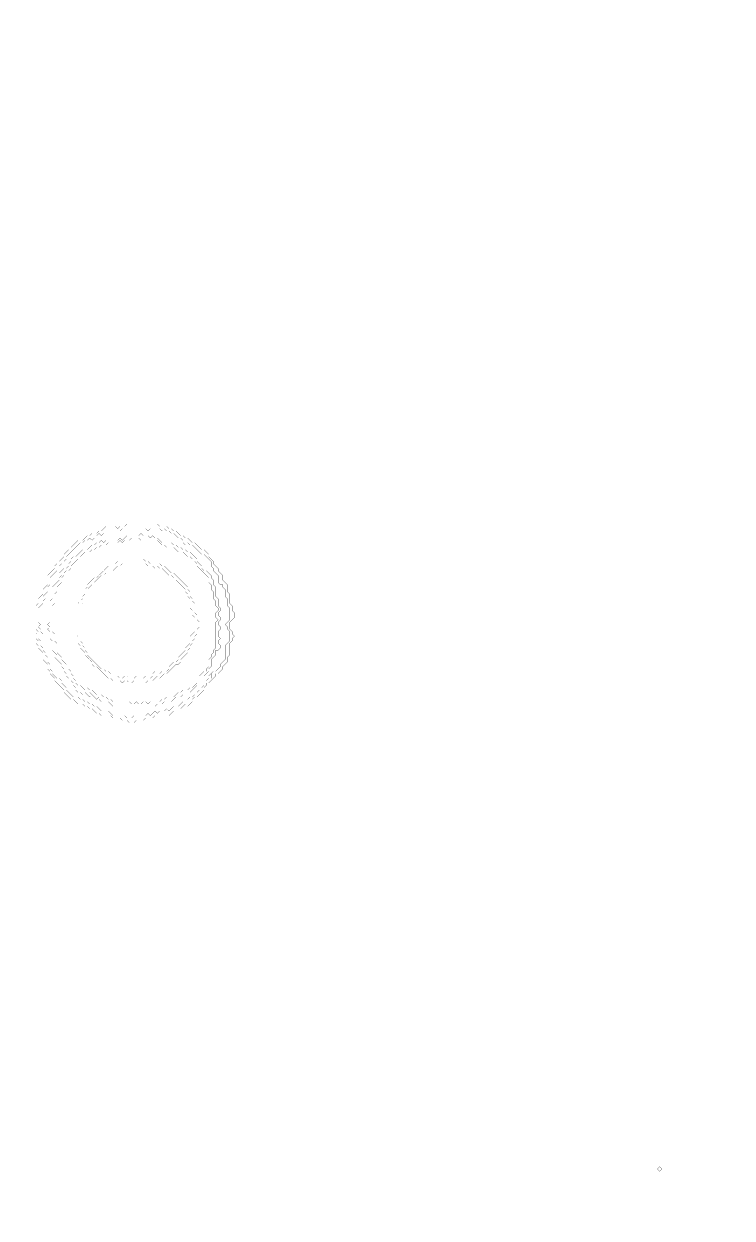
# Model space of a CAD drawing. Header units: metres. Extents: x 0 to 4981, y -4981 to 0.
# Drawn here: x 2026 to 4981, y -4981 to 0 of the extents above; entities that cross this region are included whole.
import ezdxf

# ---------------------------------------------------------------- set-up
doc = ezdxf.new("R2010")
doc.units = ezdxf.units.M
doc.layers.add('conductor', color=1, linetype='Continuous')
doc.layers.add('substrate', color=5, linetype='Continuous')

msp = doc.modelspace()

# ---------------------------------------------------------------- linework, layer by layer
at = {"layer": 'conductor', "const_width": 0.5}
for points in [[(2436.5, -2105.2), (2426.8, -2114.9), (2417, -2114.9), (2407.3, -2114.9), (2397.5, -2114.9), (2387.8, -2114.9), (2378, -2114.9), (2368.3, -2114.9), (2358.6, -2114.9), (2358.6, -2124.6), (2348.8, -2134.4), (2339.1, -2124.6), (2329.3, -2134.4), (2319.6, -2134.4), (2319.6, -2144.1), (2309.8, -2153.9), (2300.1, -2144.1), (2290.3, -2153.9), (2280.6, -2153.9), (2270.8, -2163.6), (2261.1, -2163.6), (2251.3, -2173.4), (2241.6, -2183.1), (2231.9, -2192.9), (2222.1, -2202.6), (2212.4, -2212.4), (2202.6, -2222.1), (2202.6, -2231.9), (2192.9, -2241.6), (2183.1, -2241.6), (2183.1, -2251.3), (2173.4, -2261.1), (2163.6, -2261.1), (2163.6, -2270.8), (2163.6, -2280.6), (2153.9, -2290.3), (2144.1, -2300.1), (2134.4, -2309.8), (2134.4, -2319.6), (2134.4, -2329.3), (2134.4, -2339.1), (2124.6, -2348.8), (2124.6, -2358.6), (2124.6, -2368.3), (2114.9, -2378), (2105.2, -2387.8), (2114.9, -2397.5), (2105.2, -2407.3), (2105.2, -2417), (2095.4, -2426.8), (2085.7, -2436.5), (2085.7, -2446.3), (2085.7, -2456), (2085.7, -2465.8), (2085.7, -2475.5), (2085.7, -2485.3), (2085.7, -2495), (2095.4, -2504.7), (2085.7, -2514.5), (2095.4, -2524.2), (2095.4, -2534), (2105.2, -2543.7), (2095.4, -2553.5), (2085.7, -2563.2), (2095.4, -2573), (2095.4, -2582.7), (2095.4, -2592.5), (2105.2, -2602.2), (2105.2, -2612), (2114.9, -2621.7), (2114.9, -2631.4), (2124.6, -2641.2), (2124.6, -2650.9), (2124.6, -2660.7), (2134.4, -2670.4), (2134.4, -2680.2), (2134.4, -2689.9), (2144.1, -2699.7), (2144.1, -2709.4), (2153.9, -2719.2), (2163.6, -2728.9), (2163.6, -2738.7), (2173.4, -2728.9), (2183.1, -2738.7), (2183.1, -2748.4), (2192.9, -2758.1), (2202.6, -2767.9), (2202.6, -2777.6), (2212.4, -2787.4), (2222.1, -2797.1), (2231.9, -2806.9), (2241.6, -2806.9), (2251.3, -2806.9), (2261.1, -2816.6), (2270.8, -2816.6), (2280.6, -2826.4), (2290.3, -2826.4), (2300.1, -2836.1), (2309.8, -2836.1), (2319.6, -2845.9), (2329.3, -2845.9), (2339.1, -2855.6), (2348.8, -2865.4), (2358.6, -2865.4), (2368.3, -2865.4), (2378, -2865.4), (2387.8, -2875.1), (2397.5, -2884.8), (2407.3, -2884.8), (2417, -2884.8), (2426.8, -2884.8), (2436.5, -2884.8), (2446.3, -2884.8), (2456, -2894.6), (2465.8, -2894.6), (2475.5, -2894.6), (2485.3, -2884.8), (2495, -2884.8), (2504.7, -2884.8), (2514.5, -2884.8), (2524.2, -2884.8), (2534, -2884.8), (2543.7, -2875.1), (2553.5, -2884.8), (2563.2, -2875.1), (2573, -2865.4), (2582.7, -2875.1), (2592.5, -2865.4), (2602.2, -2865.4), (2612, -2865.4), (2621.7, -2855.6), (2631.4, -2865.4), (2641.2, -2855.6), (2650.9, -2845.9), (2660.7, -2845.9), (2670.4, -2845.9), (2680.2, -2836.1), (2689.9, -2826.4), (2699.7, -2826.4), (2709.4, -2826.4), (2709.4, -2816.6), (2719.2, -2806.9), (2728.9, -2806.9), (2738.7, -2797.1), (2748.4, -2797.1), (2748.4, -2787.4), (2758.1, -2777.6), (2767.9, -2777.6), (2767.9, -2767.9), (2777.6, -2758.1), (2767.9, -2758.1), (2758.1, -2758.1), (2748.4, -2758.1), (2738.7, -2767.9), (2728.9, -2777.6), (2719.2, -2787.4), (2709.4, -2787.4), (2699.7, -2787.4), (2689.9, -2787.4), (2689.9, -2797.1), (2680.2, -2806.9), (2670.4, -2806.9), (2660.7, -2806.9), (2650.9, -2816.6), (2641.2, -2826.4), (2631.4, -2826.4), (2621.7, -2826.4), (2612, -2826.4), (2602.2, -2836.1), (2592.5, -2836.1), (2582.7, -2836.1), (2573, -2845.9), (2563.2, -2845.9), (2553.5, -2845.9), (2543.7, -2845.9), (2534, -2845.9), (2524.2, -2845.9), (2514.5, -2845.9), (2504.7, -2845.9), (2495, -2845.9), (2485.3, -2845.9), (2475.5, -2845.9), (2465.8, -2845.9), (2456, -2845.9), (2446.3, -2845.9), (2436.5, -2845.9), (2426.8, -2845.9), (2417, -2845.9), (2407.3, -2845.9), (2397.5, -2845.9), (2387.8, -2836.1), (2378, -2826.4), (2368.3, -2826.4), (2358.6, -2826.4), (2348.8, -2826.4), (2339.1, -2816.6), (2339.1, -2806.9), (2329.3, -2816.6), (2319.6, -2806.9), (2309.8, -2797.1), (2300.1, -2787.4), (2290.3, -2797.1), (2280.6, -2787.4), (2270.8, -2797.1), (2261.1, -2787.4), (2261.1, -2777.6), (2261.1, -2767.9), (2261.1, -2777.6), (2251.3, -2787.4), (2241.6, -2777.6), (2241.6, -2767.9), (2231.9, -2758.1), (2231.9, -2748.4), (2222.1, -2738.7), (2222.1, -2728.9), (2212.4, -2728.9), (2202.6, -2719.2), (2202.6, -2709.4), (2192.9, -2699.7), (2192.9, -2689.9), (2183.1, -2680.2), (2183.1, -2670.4), (2173.4, -2660.7), (2163.6, -2650.9), (2153.9, -2641.2), (2163.6, -2631.4), (2153.9, -2621.7), (2144.1, -2612), (2144.1, -2602.2), (2144.1, -2592.5), (2144.1, -2582.7), (2144.1, -2573), (2134.4, -2563.2), (2134.4, -2553.5), (2134.4, -2543.7), (2134.4, -2534), (2124.6, -2524.2), (2134.4, -2514.5), (2124.6, -2504.7), (2134.4, -2495), (2134.4, -2485.3), (2134.4, -2475.5), (2134.4, -2465.8), (2134.4, -2456), (2134.4, -2446.3), (2134.4, -2436.5), (2134.4, -2426.8), (2134.4, -2417), (2134.4, -2407.3), (2144.1, -2397.5), (2144.1, -2387.8), (2144.1, -2378), (2144.1, -2368.3), (2144.1, -2358.6), (2144.1, -2348.8), (2153.9, -2339.1), (2163.6, -2329.3), (2173.4, -2319.6), (2173.4, -2309.8), (2183.1, -2300.1), (2173.4, -2290.3), (2183.1, -2280.6), (2192.9, -2270.8), (2202.6, -2270.8), (2212.4, -2261.1), (2212.4, -2251.3), (2222.1, -2241.6), (2231.9, -2241.6), (2222.1, -2231.9), (2231.9, -2222.1), (2241.6, -2222.1), (2251.3, -2212.4), (2261.1, -2202.6), (2270.8, -2192.9), (2280.6, -2192.9), (2290.3, -2192.9), (2300.1, -2183.1), (2309.8, -2173.4), (2319.6, -2173.4), (2329.3, -2163.6), (2339.1, -2163.6), (2348.8, -2153.9), (2358.6, -2163.6), (2368.3, -2153.9), (2378, -2153.9), (2387.8, -2153.9), (2397.5, -2153.9), (2407.3, -2153.9), (2417, -2153.9), (2426.8, -2144.1), (2436.5, -2153.9), (2446.3, -2144.1), (2456, -2134.4), (2465.8, -2134.4), (2475.5, -2134.4), (2485.3, -2134.4), (2495, -2134.4), (2504.7, -2134.4), (2514.5, -2124.6), (2524.2, -2134.4), (2534, -2134.4), (2543.7, -2134.4), (2553.5, -2144.1), (2563.2, -2134.4), (2573, -2144.1), (2582.7, -2144.1), (2592.5, -2153.9), (2602.2, -2163.6), (2612, -2163.6), (2621.7, -2163.6), (2631.4, -2163.6), (2641.2, -2163.6), (2650.9, -2173.4), (2660.7, -2173.4), (2670.4, -2183.1), (2680.2, -2183.1), (2689.9, -2192.9), (2699.7, -2192.9), (2709.4, -2202.6), (2719.2, -2202.6), (2728.9, -2212.4), (2738.7, -2222.1), (2748.4, -2231.9), (2748.4, -2241.6), (2758.1, -2251.3), (2767.9, -2261.1), (2767.9, -2270.8), (2777.6, -2280.6), (2787.4, -2280.6), (2797.1, -2290.3), (2806.9, -2300.1), (2806.9, -2309.8), (2816.6, -2319.6), (2816.6, -2329.3), (2816.6, -2339.1), (2826.4, -2348.8), (2826.4, -2358.6), (2826.4, -2368.3), (2826.4, -2378), (2826.4, -2387.8), (2836.1, -2397.5), (2836.1, -2407.3), (2836.1, -2417), (2836.1, -2426.8), (2845.9, -2436.5), (2845.9, -2446.3), (2836.1, -2456), (2836.1, -2465.8), (2845.9, -2475.5), (2845.9, -2485.3), (2836.1, -2495), (2836.1, -2504.7), (2845.9, -2514.5), (2845.9, -2524.2), (2836.1, -2534), (2836.1, -2543.7), (2836.1, -2553.5), (2845.9, -2563.2), (2836.1, -2573), (2836.1, -2582.7), (2845.9, -2592.5), (2845.9, -2602.2), (2836.1, -2612), (2826.4, -2612), (2826.4, -2621.7), (2826.4, -2631.4), (2816.6, -2641.2), (2806.9, -2650.9), (2806.9, -2660.7), (2806.9, -2670.4), (2806.9, -2680.2), (2797.1, -2689.9), (2797.1, -2699.7), (2787.4, -2709.4), (2777.6, -2719.2), (2767.9, -2719.2), (2767.9, -2728.9), (2767.9, -2738.7), (2777.6, -2738.7), (2787.4, -2738.7), (2797.1, -2728.9), (2806.9, -2728.9), (2806.9, -2719.2), (2806.9, -2709.4), (2816.6, -2699.7), (2826.4, -2699.7), (2836.1, -2689.9), (2845.9, -2680.2), (2845.9, -2670.4), (2855.6, -2660.7), (2865.4, -2650.9), (2865.4, -2641.2), (2865.4, -2631.4), (2865.4, -2621.7), (2865.4, -2612), (2865.4, -2602.2), (2865.4, -2592.5), (2875.1, -2582.7), (2884.8, -2573), (2884.8, -2563.2), (2884.8, -2553.5), (2884.8, -2543.7), (2884.8, -2534), (2875.1, -2524.2), (2875.1, -2514.5), (2865.4, -2504.7), (2875.1, -2495), (2884.8, -2485.3), (2884.8, -2475.5), (2884.8, -2465.8), (2884.8, -2456), (2884.8, -2446.3), (2884.8, -2436.5), (2875.1, -2426.8), (2875.1, -2417), (2875.1, -2407.3), (2875.1, -2397.5), (2865.4, -2387.8), (2865.4, -2378), (2865.4, -2368.3), (2865.4, -2358.6), (2855.6, -2348.8), (2855.6, -2339.1), (2845.9, -2339.1), (2836.1, -2329.3), (2836.1, -2319.6), (2836.1, -2309.8), (2836.1, -2300.1), (2826.4, -2290.3), (2816.6, -2280.6), (2816.6, -2270.8), (2806.9, -2261.1), (2806.9, -2251.3), (2806.9, -2241.6), (2797.1, -2231.9), (2787.4, -2222.1), (2777.6, -2212.4), (2767.9, -2212.4), (2758.1, -2202.6), (2748.4, -2192.9), (2738.7, -2183.1), (2728.9, -2173.4), (2719.2, -2173.4), (2709.4, -2163.6), (2699.7, -2173.4), (2689.9, -2163.6), (2689.9, -2153.9), (2680.2, -2144.1), (2670.4, -2144.1), (2660.7, -2134.4), (2650.9, -2124.6), (2641.2, -2124.6), (2631.4, -2114.9), (2621.7, -2114.9), (2612, -2105.2), (2602.2, -2114.9), (2592.5, -2105.2), (2582.7, -2105.2), (2573, -2105.2), (2563.2, -2105.2), (2553.5, -2105.2), (2543.7, -2114.9), (2534, -2105.2), (2524.2, -2105.2), (2514.5, -2105.2), (2504.7, -2105.2), (2495, -2105.2), (2485.3, -2105.2), (2475.5, -2105.2), (2465.8, -2105.2), (2456, -2105.2), (2446.3, -2105.2)], [(2436.5, -2251.3), (2426.8, -2261.1), (2417, -2261.1), (2407.3, -2270.8), (2397.5, -2280.6), (2387.8, -2280.6), (2378, -2280.6), (2368.3, -2280.6), (2368.3, -2290.3), (2358.6, -2300.1), (2348.8, -2300.1), (2339.1, -2309.8), (2329.3, -2319.6), (2319.6, -2329.3), (2309.8, -2329.3), (2309.8, -2339.1), (2300.1, -2348.8), (2290.3, -2358.6), (2290.3, -2368.3), (2290.3, -2378), (2290.3, -2387.8), (2280.6, -2397.5), (2280.6, -2407.3), (2270.8, -2417), (2270.8, -2426.8), (2261.1, -2436.5), (2261.1, -2446.3), (2261.1, -2456), (2251.3, -2465.8), (2251.3, -2475.5), (2251.3, -2485.3), (2241.6, -2495), (2251.3, -2504.7), (2241.6, -2514.5), (2251.3, -2524.2), (2251.3, -2534), (2251.3, -2543.7), (2261.1, -2553.5), (2261.1, -2563.2), (2261.1, -2573), (2270.8, -2582.7), (2270.8, -2592.5), (2280.6, -2602.2), (2280.6, -2612), (2290.3, -2621.7), (2290.3, -2631.4), (2300.1, -2641.2), (2309.8, -2650.9), (2319.6, -2660.7), (2329.3, -2670.4), (2339.1, -2680.2), (2348.8, -2689.9), (2358.6, -2689.9), (2368.3, -2699.7), (2378, -2699.7), (2387.8, -2709.4), (2387.8, -2719.2), (2397.5, -2719.2), (2407.3, -2719.2), (2417, -2719.2), (2426.8, -2728.9), (2436.5, -2728.9), (2446.3, -2719.2), (2456, -2719.2), (2465.8, -2728.9), (2475.5, -2728.9), (2485.3, -2728.9), (2495, -2719.2), (2504.7, -2728.9), (2514.5, -2728.9), (2524.2, -2738.7), (2524.2, -2728.9), (2534, -2719.2), (2543.7, -2728.9), (2553.5, -2728.9), (2563.2, -2719.2), (2563.2, -2709.4), (2573, -2699.7), (2582.7, -2709.4), (2592.5, -2709.4), (2602.2, -2699.7), (2612, -2699.7), (2621.7, -2699.7), (2631.4, -2689.9), (2631.4, -2680.2), (2641.2, -2670.4), (2650.9, -2660.7), (2660.7, -2660.7), (2670.4, -2650.9), (2670.4, -2641.2), (2680.2, -2631.4), (2689.9, -2621.7), (2699.7, -2612), (2699.7, -2602.2), (2709.4, -2592.5), (2719.2, -2582.7), (2719.2, -2573), (2719.2, -2563.2), (2719.2, -2553.5), (2728.9, -2543.7), (2738.7, -2534), (2738.7, -2524.2), (2738.7, -2514.5), (2738.7, -2504.7), (2738.7, -2495), (2738.7, -2485.3), (2738.7, -2475.5), (2728.9, -2465.8), (2728.9, -2456), (2728.9, -2446.3), (2719.2, -2436.5), (2719.2, -2426.8), (2719.2, -2417), (2719.2, -2407.3), (2719.2, -2397.5), (2709.4, -2387.8), (2709.4, -2378), (2699.7, -2368.3), (2699.7, -2358.6), (2689.9, -2348.8), (2680.2, -2339.1), (2670.4, -2329.3), (2660.7, -2319.6), (2660.7, -2309.8), (2650.9, -2309.8), (2641.2, -2300.1), (2631.4, -2300.1), (2621.7, -2290.3), (2612, -2280.6), (2602.2, -2270.8), (2592.5, -2270.8), (2582.7, -2261.1), (2573, -2270.8), (2563.2, -2261.1), (2553.5, -2261.1), (2543.7, -2261.1), (2534, -2251.3), (2524.2, -2251.3), (2514.5, -2251.3), (2504.7, -2251.3), (2495, -2251.3), (2485.3, -2251.3), (2475.5, -2251.3), (2465.8, -2251.3), (2456, -2251.3), (2446.3, -2251.3)], [(2787.4, -2709.4), (2797.1, -2699.7), (2806.9, -2709.4), (2797.1, -2719.2)], [(2290.3, -2797.1), (2300.1, -2787.4), (2309.8, -2797.1), (2300.1, -2806.9)]]:
    msp.add_lwpolyline(points, close=True, dxfattribs=at)
at = {"layer": 'substrate', "const_width": 0.5}
msp.add_lwpolyline([(2017.4, -4980.3), (2027.2, -4980.3), (2036.9, -4980.3), (2046.7, -4980.3), (2056.4, -4980.3), (2066.2, -4980.3), (2075.9, -4980.3), (2085.7, -4980.3), (2095.4, -4980.3), (2105.2, -4980.3), (2114.9, -4980.3), (2124.6, -4980.3), (2134.4, -4980.3), (2144.1, -4980.3), (2153.9, -4980.3), (2163.6, -4980.3), (2173.4, -4980.3), (2183.1, -4980.3), (2192.9, -4980.3), (2202.6, -4980.3), (2212.4, -4980.3), (2222.1, -4980.3), (2231.9, -4980.3), (2241.6, -4980.3), (2251.3, -4980.3), (2261.1, -4980.3), (2270.8, -4980.3), (2280.6, -4980.3), (2290.3, -4980.3), (2300.1, -4980.3), (2309.8, -4980.3), (2319.6, -4980.3), (2329.3, -4980.3), (2339.1, -4980.3), (2348.8, -4980.3), (2358.6, -4980.3), (2368.3, -4980.3), (2378, -4980.3), (2387.8, -4980.3), (2397.5, -4980.3), (2407.3, -4980.3), (2417, -4980.3), (2426.8, -4980.3), (2436.5, -4980.3), (2446.3, -4980.3), (2456, -4980.3), (2465.8, -4980.3), (2475.5, -4980.3), (2485.3, -4980.3), (2495, -4980.3), (2504.7, -4980.3), (2514.5, -4980.3), (2524.2, -4980.3), (2534, -4980.3), (2543.7, -4980.3), (2553.5, -4980.3), (2563.2, -4980.3), (2573, -4980.3), (2582.7, -4980.3), (2592.5, -4980.3), (2602.2, -4980.3), (2612, -4980.3), (2621.7, -4980.3), (2631.4, -4980.3), (2641.2, -4980.3), (2650.9, -4980.3), (2660.7, -4980.3), (2670.4, -4980.3), (2680.2, -4980.3), (2689.9, -4980.3), (2699.7, -4980.3), (2709.4, -4980.3), (2719.2, -4980.3), (2728.9, -4980.3), (2738.7, -4980.3), (2748.4, -4980.3), (2758.1, -4980.3), (2767.9, -4980.3), (2777.6, -4980.3), (2787.4, -4980.3), (2797.1, -4980.3), (2806.9, -4980.3), (2816.6, -4980.3), (2826.4, -4980.3), (2836.1, -4980.3), (2845.9, -4980.3), (2855.6, -4980.3), (2865.4, -4980.3), (2875.1, -4980.3), (2884.8, -4980.3), (2894.6, -4980.3), (2904.3, -4980.3), (2914.1, -4980.3), (2923.8, -4980.3), (2933.6, -4980.3), (2943.3, -4980.3), (2953.1, -4980.3), (2962.8, -4980.3), (2972.6, -4980.3), (2982.3, -4980.3), (2992.1, -4980.3), (3001.8, -4980.3), (3011.5, -4980.3), (3021.3, -4980.3), (3031, -4980.3), (3040.8, -4980.3), (3050.5, -4980.3), (3060.3, -4980.3), (3070, -4980.3), (3079.8, -4980.3), (3089.5, -4980.3), (3099.3, -4980.3), (3109, -4980.3), (3118.8, -4980.3), (3128.5, -4980.3), (3138.2, -4980.3), (3148, -4980.3), (3157.7, -4980.3), (3167.5, -4980.3), (3177.2, -4980.3), (3187, -4980.3), (3196.7, -4980.3), (3206.5, -4980.3), (3216.2, -4980.3), (3226, -4980.3), (3235.7, -4980.3), (3245.4, -4980.3), (3255.2, -4980.3), (3264.9, -4980.3), (3274.7, -4980.3), (3284.4, -4980.3), (3294.2, -4980.3), (3303.9, -4980.3), (3313.7, -4980.3), (3323.4, -4980.3), (3333.2, -4980.3), (3342.9, -4980.3), (3352.7, -4980.3), (3362.4, -4980.3), (3372.1, -4980.3), (3381.9, -4980.3), (3391.6, -4980.3), (3401.4, -4980.3), (3411.1, -4980.3), (3420.9, -4980.3), (3430.6, -4980.3), (3440.4, -4980.3), (3450.1, -4980.3), (3459.9, -4980.3), (3469.6, -4980.3), (3479.4, -4980.3), (3489.1, -4980.3), (3498.8, -4980.3), (3508.6, -4980.3), (3518.3, -4980.3), (3528.1, -4980.3), (3537.8, -4980.3), (3547.6, -4980.3), (3557.3, -4980.3), (3567.1, -4980.3), (3576.8, -4980.3), (3586.6, -4980.3), (3596.3, -4980.3), (3606.1, -4980.3), (3615.8, -4980.3), (3625.5, -4980.3), (3635.3, -4980.3), (3645, -4980.3), (3654.8, -4980.3), (3664.5, -4980.3), (3674.3, -4980.3), (3684, -4980.3), (3693.8, -4980.3), (3703.5, -4980.3), (3713.3, -4980.3), (3723, -4980.3), (3732.8, -4980.3), (3742.5, -4980.3), (3752.2, -4980.3), (3762, -4980.3), (3771.7, -4980.3), (3781.5, -4980.3), (3791.2, -4980.3), (3801, -4980.3), (3810.7, -4980.3), (3820.5, -4980.3), (3830.2, -4980.3), (3840, -4980.3), (3849.7, -4980.3), (3859.5, -4980.3), (3869.2, -4980.3), (3878.9, -4980.3), (3888.7, -4980.3), (3898.4, -4980.3), (3908.2, -4980.3), (3917.9, -4980.3), (3927.7, -4980.3), (3937.4, -4980.3), (3947.2, -4980.3), (3956.9, -4980.3), (3966.7, -4980.3), (3976.4, -4980.3), (3986.2, -4980.3), (3995.9, -4980.3), (4005.6, -4980.3), (4015.4, -4980.3), (4025.1, -4980.3), (4034.9, -4980.3), (4044.6, -4980.3), (4054.4, -4980.3), (4064.1, -4980.3), (4073.9, -4980.3), (4083.6, -4980.3), (4093.4, -4980.3), (4103.1, -4980.3), (4112.9, -4980.3), (4122.6, -4980.3), (4132.3, -4980.3), (4142.1, -4980.3), (4151.8, -4980.3), (4161.6, -4980.3), (4171.3, -4980.3), (4181.1, -4980.3), (4190.8, -4980.3), (4200.6, -4980.3), (4210.3, -4980.3), (4220.1, -4980.3), (4229.8, -4980.3), (4239.6, -4980.3), (4249.3, -4980.3), (4259, -4980.3), (4268.8, -4980.3), (4278.5, -4980.3), (4288.3, -4980.3), (4298, -4980.3), (4307.8, -4980.3), (4317.5, -4980.3), (4327.3, -4980.3), (4337, -4980.3), (4346.8, -4980.3), (4356.5, -4980.3), (4366.2, -4980.3), (4376, -4980.3), (4385.7, -4980.3), (4395.5, -4980.3), (4405.2, -4980.3), (4415, -4980.3), (4424.7, -4980.3), (4434.5, -4980.3), (4444.2, -4980.3), (4454, -4980.3), (4463.7, -4980.3), (4473.5, -4980.3), (4483.2, -4980.3), (4492.9, -4980.3), (4502.7, -4980.3), (4512.4, -4980.3), (4522.2, -4980.3), (4531.9, -4980.3), (4541.7, -4980.3), (4551.4, -4980.3), (4561.2, -4980.3), (4570.9, -4980.3), (4580.7, -4980.3), (4590.4, -4980.3), (4600.2, -4980.3), (4609.9, -4980.3), (4619.6, -4980.3), (4629.4, -4980.3), (4639.1, -4980.3), (4648.9, -4980.3), (4658.6, -4980.3), (4668.4, -4980.3), (4678.1, -4980.3), (4687.9, -4980.3), (4697.6, -4980.3), (4707.4, -4980.3), (4717.1, -4980.3), (4726.9, -4980.3), (4736.6, -4980.3), (4746.3, -4980.3), (4756.1, -4980.3), (4765.8, -4980.3), (4775.6, -4980.3), (4785.3, -4980.3), (4795.1, -4980.3), (4804.8, -4980.3), (4814.6, -4980.3), (4824.3, -4980.3), (4834.1, -4980.3), (4843.8, -4980.3), (4853.6, -4980.3), (4863.3, -4980.3), (4873, -4980.3), (4882.8, -4980.3), (4892.5, -4980.3), (4902.3, -4980.3), (4912, -4980.3), (4921.8, -4980.3), (4931.5, -4980.3), (4941.3, -4980.3), (4951, -4980.3), (4960.8, -4980.3), (4970.5, -4980.3), (4980.3, -4980.3), (4980.3, -4970.5), (4980.3, -4960.8), (4980.3, -4951), (4980.3, -4941.3), (4980.3, -4931.5), (4980.3, -4921.8), (4980.3, -4912), (4980.3, -4902.3), (4980.3, -4892.5), (4980.3, -4882.8), (4980.3, -4873), (4980.3, -4863.3), (4980.3, -4853.6), (4980.3, -4843.8), (4980.3, -4834.1), (4980.3, -4824.3), (4980.3, -4814.6), (4980.3, -4804.8), (4980.3, -4795.1), (4980.3, -4785.3), (4980.3, -4775.6), (4980.3, -4765.8), (4980.3, -4756.1), (4980.3, -4746.3), (4980.3, -4736.6), (4980.3, -4726.9), (4980.3, -4717.1), (4980.3, -4707.4), (4980.3, -4697.6), (4980.3, -4687.9), (4980.3, -4678.1), (4980.3, -4668.4), (4980.3, -4658.6), (4980.3, -4648.9), (4980.3, -4639.1), (4980.3, -4629.4), (4980.3, -4619.6), (4980.3, -4609.9), (4980.3, -4600.2), (4980.3, -4590.4), (4980.3, -4580.7), (4980.3, -4570.9), (4980.3, -4561.2), (4980.3, -4551.4), (4980.3, -4541.7), (4980.3, -4531.9), (4980.3, -4522.2), (4980.3, -4512.4), (4980.3, -4502.7), (4980.3, -4492.9), (4980.3, -4483.2), (4980.3, -4473.5), (4980.3, -4463.7), (4980.3, -4454), (4980.3, -4444.2), (4980.3, -4434.5), (4980.3, -4424.7), (4980.3, -4415), (4980.3, -4405.2), (4980.3, -4395.5), (4980.3, -4385.7), (4980.3, -4376), (4980.3, -4366.2), (4980.3, -4356.5), (4980.3, -4346.8), (4980.3, -4337), (4980.3, -4327.3), (4980.3, -4317.5), (4980.3, -4307.8), (4980.3, -4298), (4980.3, -4288.3), (4980.3, -4278.5), (4980.3, -4268.8), (4980.3, -4259), (4980.3, -4249.3), (4980.3, -4239.6), (4980.3, -4229.8), (4980.3, -4220.1), (4980.3, -4210.3), (4980.3, -4200.6), (4980.3, -4190.8), (4980.3, -4181.1), (4980.3, -4171.3), (4980.3, -4161.6), (4980.3, -4151.8), (4980.3, -4142.1), (4980.3, -4132.3), (4980.3, -4122.6), (4980.3, -4112.9), (4980.3, -4103.1), (4980.3, -4093.4), (4980.3, -4083.6), (4980.3, -4073.9), (4980.3, -4064.1), (4980.3, -4054.4), (4980.3, -4044.6), (4980.3, -4034.9), (4980.3, -4025.1), (4980.3, -4015.4), (4980.3, -4005.6), (4980.3, -3995.9), (4980.3, -3986.2), (4980.3, -3976.4), (4980.3, -3966.7), (4980.3, -3956.9), (4980.3, -3947.2), (4980.3, -3937.4), (4980.3, -3927.7), (4980.3, -3917.9), (4980.3, -3908.2), (4980.3, -3898.4), (4980.3, -3888.7), (4980.3, -3878.9), (4980.3, -3869.2), (4980.3, -3859.5), (4980.3, -3849.7), (4980.3, -3840), (4980.3, -3830.2), (4980.3, -3820.5), (4980.3, -3810.7), (4980.3, -3801), (4980.3, -3791.2), (4980.3, -3781.5), (4980.3, -3771.7), (4980.3, -3762), (4980.3, -3752.2), (4980.3, -3742.5), (4980.3, -3732.8), (4980.3, -3723), (4980.3, -3713.3), (4980.3, -3703.5), (4980.3, -3693.8), (4980.3, -3684), (4980.3, -3674.3), (4980.3, -3664.5), (4980.3, -3654.8), (4980.3, -3645), (4980.3, -3635.3), (4980.3, -3625.5), (4980.3, -3615.8), (4980.3, -3606.1), (4980.3, -3596.3), (4980.3, -3586.6), (4980.3, -3576.8), (4980.3, -3567.1), (4980.3, -3557.3), (4980.3, -3547.6), (4980.3, -3537.8), (4980.3, -3528.1), (4980.3, -3518.3), (4980.3, -3508.6), (4980.3, -3498.8), (4980.3, -3489.1), (4980.3, -3479.4), (4980.3, -3469.6), (4980.3, -3459.9), (4980.3, -3450.1), (4980.3, -3440.4), (4980.3, -3430.6), (4980.3, -3420.9), (4980.3, -3411.1), (4980.3, -3401.4), (4980.3, -3391.6), (4980.3, -3381.9), (4980.3, -3372.1), (4980.3, -3362.4), (4980.3, -3352.7), (4980.3, -3342.9), (4980.3, -3333.2), (4980.3, -3323.4), (4980.3, -3313.7), (4980.3, -3303.9), (4980.3, -3294.2), (4980.3, -3284.4), (4980.3, -3274.7), (4980.3, -3264.9), (4980.3, -3255.2), (4980.3, -3245.4), (4980.3, -3235.7), (4980.3, -3226), (4980.3, -3216.2), (4980.3, -3206.5), (4980.3, -3196.7), (4980.3, -3187), (4980.3, -3177.2), (4980.3, -3167.5), (4980.3, -3157.7), (4980.3, -3148), (4980.3, -3138.2), (4980.3, -3128.5), (4980.3, -3118.8), (4980.3, -3109), (4980.3, -3099.3), (4980.3, -3089.5), (4980.3, -3079.8), (4980.3, -3070), (4980.3, -3060.3), (4980.3, -3050.5), (4980.3, -3040.8), (4980.3, -3031), (4980.3, -3021.3), (4980.3, -3011.5), (4980.3, -3001.8), (4980.3, -2992.1), (4980.3, -2982.3), (4980.3, -2972.6), (4980.3, -2962.8), (4980.3, -2953.1), (4980.3, -2943.3), (4980.3, -2933.6), (4980.3, -2923.8), (4980.3, -2914.1), (4980.3, -2904.3), (4980.3, -2894.6), (4980.3, -2884.8), (4980.3, -2875.1), (4980.3, -2865.4), (4980.3, -2855.6), (4980.3, -2845.9), (4980.3, -2836.1), (4980.3, -2826.4), (4980.3, -2816.6), (4980.3, -2806.9), (4980.3, -2797.1), (4980.3, -2787.4), (4980.3, -2777.6), (4980.3, -2767.9), (4980.3, -2758.1), (4980.3, -2748.4), (4980.3, -2738.7), (4980.3, -2728.9), (4980.3, -2719.2), (4980.3, -2709.4), (4980.3, -2699.7), (4980.3, -2689.9), (4980.3, -2680.2), (4980.3, -2670.4), (4980.3, -2660.7), (4980.3, -2650.9), (4980.3, -2641.2), (4980.3, -2631.4), (4980.3, -2621.7), (4980.3, -2612), (4980.3, -2602.2), (4980.3, -2592.5), (4980.3, -2582.7), (4980.3, -2573), (4980.3, -2563.2), (4980.3, -2553.5), (4980.3, -2543.7), (4980.3, -2534), (4980.3, -2524.2), (4980.3, -2514.5), (4980.3, -2504.7), (4980.3, -2495), (4980.3, -2485.3), (4980.3, -2475.5), (4980.3, -2465.8), (4980.3, -2456), (4980.3, -2446.3), (4980.3, -2436.5), (4980.3, -2426.8), (4980.3, -2417), (4980.3, -2407.3), (4980.3, -2397.5), (4980.3, -2387.8), (4980.3, -2378), (4980.3, -2368.3), (4980.3, -2358.6), (4980.3, -2348.8), (4980.3, -2339.1), (4980.3, -2329.3), (4980.3, -2319.6), (4980.3, -2309.8), (4980.3, -2300.1), (4980.3, -2290.3), (4980.3, -2280.6), (4980.3, -2270.8), (4980.3, -2261.1), (4980.3, -2251.3), (4980.3, -2241.6), (4980.3, -2231.9), (4980.3, -2222.1), (4980.3, -2212.4), (4980.3, -2202.6), (4980.3, -2192.9), (4980.3, -2183.1), (4980.3, -2173.4), (4980.3, -2163.6), (4980.3, -2153.9), (4980.3, -2144.1), (4980.3, -2134.4), (4980.3, -2124.6), (4980.3, -2114.9), (4980.3, -2105.2), (4980.3, -2095.4), (4980.3, -2085.7), (4980.3, -2075.9), (4980.3, -2066.2), (4980.3, -2056.4), (4980.3, -2046.7), (4980.3, -2036.9), (4980.3, -2027.2), (4980.3, -2017.4), (4980.3, -2007.7), (4980.3, -1997.9), (4980.3, -1988.2), (4980.3, -1978.5), (4980.3, -1968.7), (4980.3, -1959), (4980.3, -1949.2), (4980.3, -1939.5), (4980.3, -1929.7), (4980.3, -1920), (4980.3, -1910.2), (4980.3, -1900.5), (4980.3, -1890.7), (4980.3, -1881), (4980.3, -1871.2), (4980.3, -1861.5), (4980.3, -1851.8), (4980.3, -1842), (4980.3, -1832.3), (4980.3, -1822.5), (4980.3, -1812.8), (4980.3, -1803), (4980.3, -1793.3), (4980.3, -1783.5), (4980.3, -1773.8), (4980.3, -1764), (4980.3, -1754.3), (4980.3, -1744.6), (4980.3, -1734.8), (4980.3, -1725.1), (4980.3, -1715.3), (4980.3, -1705.6), (4980.3, -1695.8), (4980.3, -1686.1), (4980.3, -1676.3), (4980.3, -1666.6), (4980.3, -1656.8), (4980.3, -1647.1), (4980.3, -1637.3), (4980.3, -1627.6), (4980.3, -1617.9), (4980.3, -1608.1), (4980.3, -1598.4), (4980.3, -1588.6), (4980.3, -1578.9), (4980.3, -1569.1), (4980.3, -1559.4), (4980.3, -1549.6), (4980.3, -1539.9), (4980.3, -1530.1), (4980.3, -1520.4), (4980.3, -1510.6), (4980.3, -1500.9), (4980.3, -1491.2), (4980.3, -1481.4), (4980.3, -1471.7), (4980.3, -1461.9), (4980.3, -1452.2), (4980.3, -1442.4), (4980.3, -1432.7), (4980.3, -1422.9), (4980.3, -1413.2), (4980.3, -1403.4), (4980.3, -1393.7), (4980.3, -1383.9), (4980.3, -1374.2), (4980.3, -1364.5), (4980.3, -1354.7), (4980.3, -1345), (4980.3, -1335.2), (4980.3, -1325.5), (4980.3, -1315.7), (4980.3, -1306), (4980.3, -1296.2), (4980.3, -1286.5), (4980.3, -1276.7), (4980.3, -1267), (4980.3, -1257.2), (4980.3, -1247.5), (4980.3, -1237.8), (4980.3, -1228), (4980.3, -1218.3), (4980.3, -1208.5), (4980.3, -1198.8), (4980.3, -1189), (4980.3, -1179.3), (4980.3, -1169.5), (4980.3, -1159.8), (4980.3, -1150), (4980.3, -1140.3), (4980.3, -1130.5), (4980.3, -1120.8), (4980.3, -1111.1), (4980.3, -1101.3), (4980.3, -1091.6), (4980.3, -1081.8), (4980.3, -1072.1), (4980.3, -1062.3), (4980.3, -1052.6), (4980.3, -1042.8), (4980.3, -1033.1), (4980.3, -1023.3), (4980.3, -1013.6), (4980.3, -1003.8), (4980.3, -994.1), (4980.3, -984.4), (4980.3, -974.6), (4980.3, -964.9), (4980.3, -955.1), (4980.3, -945.4), (4980.3, -935.6), (4980.3, -925.9), (4980.3, -916.1), (4980.3, -906.4), (4980.3, -896.6), (4980.3, -886.9), (4980.3, -877.1), (4980.3, -867.4), (4980.3, -857.7), (4980.3, -847.9), (4980.3, -838.2), (4980.3, -828.4), (4980.3, -818.7), (4980.3, -808.9), (4980.3, -799.2), (4980.3, -789.4), (4980.3, -779.7), (4980.3, -769.9), (4980.3, -760.2), (4980.3, -750.4), (4980.3, -740.7), (4980.3, -731), (4980.3, -721.2), (4980.3, -711.5), (4980.3, -701.7), (4980.3, -692), (4980.3, -682.2), (4980.3, -672.5), (4980.3, -662.7), (4980.3, -653), (4980.3, -643.2), (4980.3, -633.5), (4980.3, -623.8), (4980.3, -614), (4980.3, -604.3), (4980.3, -594.5), (4980.3, -584.8), (4980.3, -575), (4980.3, -565.3), (4980.3, -555.5), (4980.3, -545.8), (4980.3, -536), (4980.3, -526.3), (4980.3, -516.5), (4980.3, -506.8), (4980.3, -497.1), (4980.3, -487.3), (4980.3, -477.6), (4980.3, -467.8), (4980.3, -458.1), (4980.3, -448.3), (4980.3, -438.6), (4980.3, -428.8), (4980.3, -419.1), (4980.3, -409.3), (4980.3, -399.6), (4980.3, -389.8), (4980.3, -380.1), (4980.3, -370.4), (4980.3, -360.6), (4980.3, -350.9), (4980.3, -341.1), (4980.3, -331.4), (4980.3, -321.6), (4980.3, -311.9), (4980.3, -302.1), (4980.3, -292.4), (4980.3, -282.6), (4980.3, -272.9), (4980.3, -263.1), (4980.3, -253.4), (4980.3, -243.7), (4980.3, -233.9), (4980.3, -224.2), (4980.3, -214.4), (4980.3, -204.7), (4980.3, -194.9), (4980.3, -185.2), (4980.3, -175.4), (4980.3, -165.7), (4980.3, -155.9), (4980.3, -146.2), (4980.3, -136.4), (4980.3, -126.7), (4980.3, -117), (4980.3, -107.2), (4980.3, -97.5), (4980.3, -87.7), (4980.3, -78), (4980.3, -68.2), (4980.3, -58.5), (4980.3, -48.7), (4980.3, -39), (4980.3, -29.2), (4980.3, -19.5), (4980.3, -9.7), (4980.3, 0), (4970.5, 0), (4960.8, 0), (4951, 0), (4941.3, 0), (4931.5, 0), (4921.8, 0), (4912, 0), (4902.3, 0), (4892.5, 0), (4882.8, 0), (4873, 0), (4863.3, 0), (4853.6, 0), (4843.8, 0), (4834.1, 0), (4824.3, 0), (4814.6, 0), (4804.8, 0), (4795.1, 0), (4785.3, 0), (4775.6, 0), (4765.8, 0), (4756.1, 0), (4746.3, 0), (4736.6, 0), (4726.9, 0), (4717.1, 0), (4707.4, 0), (4697.6, 0), (4687.9, 0), (4678.1, 0), (4668.4, 0), (4658.6, 0), (4648.9, 0), (4639.1, 0), (4629.4, 0), (4619.6, 0), (4609.9, 0), (4600.2, 0), (4590.4, 0), (4580.7, 0), (4570.9, 0), (4561.2, 0), (4551.4, 0), (4541.7, 0), (4531.9, 0), (4522.2, 0), (4512.4, 0), (4502.7, 0), (4492.9, 0), (4483.2, 0), (4473.5, 0), (4463.7, 0), (4454, 0), (4444.2, 0), (4434.5, 0), (4424.7, 0), (4415, 0), (4405.2, 0), (4395.5, 0), (4385.7, 0), (4376, 0), (4366.2, 0), (4356.5, 0), (4346.8, 0), (4337, 0), (4327.3, 0), (4317.5, 0), (4307.8, 0), (4298, 0), (4288.3, 0), (4278.5, 0), (4268.8, 0), (4259, 0), (4249.3, 0), (4239.6, 0), (4229.8, 0), (4220.1, 0), (4210.3, 0), (4200.6, 0), (4190.8, 0), (4181.1, 0), (4171.3, 0), (4161.6, 0), (4151.8, 0), (4142.1, 0), (4132.3, 0), (4122.6, 0), (4112.9, 0), (4103.1, 0), (4093.4, 0), (4083.6, 0), (4073.9, 0), (4064.1, 0), (4054.4, 0), (4044.6, 0), (4034.9, 0), (4025.1, 0), (4015.4, 0), (4005.6, 0), (3995.9, 0), (3986.2, 0), (3976.4, 0), (3966.7, 0), (3956.9, 0), (3947.2, 0), (3937.4, 0), (3927.7, 0), (3917.9, 0), (3908.2, 0), (3898.4, 0), (3888.7, 0), (3878.9, 0), (3869.2, 0), (3859.5, 0), (3849.7, 0), (3840, 0), (3830.2, 0), (3820.5, 0), (3810.7, 0), (3801, 0), (3791.2, 0), (3781.5, 0), (3771.7, 0), (3762, 0), (3752.2, 0), (3742.5, 0), (3732.8, 0), (3723, 0), (3713.3, 0), (3703.5, 0), (3693.8, 0), (3684, 0), (3674.3, 0), (3664.5, 0), (3654.8, 0), (3645, 0), (3635.3, 0), (3625.5, 0), (3615.8, 0), (3606.1, 0), (3596.3, 0), (3586.6, 0), (3576.8, 0), (3567.1, 0), (3557.3, 0), (3547.6, 0), (3537.8, 0), (3528.1, 0), (3518.3, 0), (3508.6, 0), (3498.8, 0), (3489.1, 0), (3479.4, 0), (3469.6, 0), (3459.9, 0), (3450.1, 0), (3440.4, 0), (3430.6, 0), (3420.9, 0), (3411.1, 0), (3401.4, 0), (3391.6, 0), (3381.9, 0), (3372.1, 0), (3362.4, 0), (3352.7, 0), (3342.9, 0), (3333.2, 0), (3323.4, 0), (3313.7, 0), (3303.9, 0), (3294.2, 0), (3284.4, 0), (3274.7, 0), (3264.9, 0), (3255.2, 0), (3245.4, 0), (3235.7, 0), (3226, 0), (3216.2, 0), (3206.5, 0), (3196.7, 0), (3187, 0), (3177.2, 0), (3167.5, 0), (3157.7, 0), (3148, 0), (3138.2, 0), (3128.5, 0), (3118.8, 0), (3109, 0), (3099.3, 0), (3089.5, 0), (3079.8, 0), (3070, 0), (3060.3, 0), (3050.5, 0), (3040.8, 0), (3031, 0), (3021.3, 0), (3011.5, 0), (3001.8, 0), (2992.1, 0), (2982.3, 0), (2972.6, 0), (2962.8, 0), (2953.1, 0), (2943.3, 0), (2933.6, 0), (2923.8, 0), (2914.1, 0), (2904.3, 0), (2894.6, 0), (2884.8, 0), (2875.1, 0), (2865.4, 0), (2855.6, 0), (2845.9, 0), (2836.1, 0), (2826.4, 0), (2816.6, 0), (2806.9, 0), (2797.1, 0), (2787.4, 0), (2777.6, 0), (2767.9, 0), (2758.1, 0), (2748.4, 0), (2738.7, 0), (2728.9, 0), (2719.2, 0), (2709.4, 0), (2699.7, 0), (2689.9, 0), (2680.2, 0), (2670.4, 0), (2660.7, 0), (2650.9, 0), (2641.2, 0), (2631.4, 0), (2621.7, 0), (2612, 0), (2602.2, 0), (2592.5, 0), (2582.7, 0), (2573, 0), (2563.2, 0), (2553.5, 0), (2543.7, 0), (2534, 0), (2524.2, 0), (2514.5, 0), (2504.7, 0), (2495, 0), (2485.3, 0), (2475.5, 0), (2465.8, 0), (2456, 0), (2446.3, 0), (2436.5, 0), (2426.8, 0), (2417, 0), (2407.3, 0), (2397.5, 0), (2387.8, 0), (2378, 0), (2368.3, 0), (2358.6, 0), (2348.8, 0), (2339.1, 0), (2329.3, 0), (2319.6, 0), (2309.8, 0), (2300.1, 0), (2290.3, 0), (2280.6, 0), (2270.8, 0), (2261.1, 0), (2251.3, 0), (2241.6, 0), (2231.9, 0), (2222.1, 0), (2212.4, 0), (2202.6, 0), (2192.9, 0), (2183.1, 0), (2173.4, 0), (2163.6, 0), (2153.9, 0), (2144.1, 0), (2134.4, 0), (2124.6, 0), (2114.9, 0), (2105.2, 0), (2095.4, 0), (2085.7, 0), (2075.9, 0), (2066.2, 0), (2056.4, 0), (2046.7, 0), (2036.9, 0), (2027.2, 0), (2017.4, 0)], dxfattribs=at)
for points in [[(2446.3, -2095.4), (2456, -2085.7), (2465.8, -2085.7), (2475.5, -2085.7), (2485.3, -2085.7), (2495, -2085.7), (2504.7, -2085.7), (2514.5, -2085.7), (2524.2, -2085.7), (2534, -2085.7), (2543.7, -2085.7), (2553.5, -2085.7), (2563.2, -2085.7), (2573, -2085.7), (2582.7, -2085.7), (2592.5, -2095.4), (2602.2, -2095.4), (2612, -2095.4), (2621.7, -2095.4), (2631.4, -2105.2), (2641.2, -2105.2), (2650.9, -2114.9), (2660.7, -2114.9), (2670.4, -2124.6), (2680.2, -2134.4), (2689.9, -2134.4), (2699.7, -2144.1), (2709.4, -2144.1), (2719.2, -2153.9), (2728.9, -2163.6), (2738.7, -2163.6), (2748.4, -2173.4), (2758.1, -2183.1), (2767.9, -2192.9), (2777.6, -2192.9), (2787.4, -2202.6), (2797.1, -2212.4), (2797.1, -2222.1), (2806.9, -2231.9), (2816.6, -2241.6), (2816.6, -2251.3), (2826.4, -2261.1), (2836.1, -2270.8), (2836.1, -2280.6), (2845.9, -2290.3), (2855.6, -2300.1), (2855.6, -2309.8), (2855.6, -2319.6), (2865.4, -2329.3), (2875.1, -2339.1), (2875.1, -2348.8), (2875.1, -2358.6), (2875.1, -2368.3), (2884.8, -2378), (2884.8, -2387.8), (2884.8, -2397.5), (2884.8, -2407.3), (2884.8, -2417), (2894.6, -2426.8), (2894.6, -2436.5), (2894.6, -2446.3), (2904.3, -2456), (2904.3, -2465.8), (2904.3, -2475.5), (2894.6, -2485.3), (2884.8, -2495), (2884.8, -2504.7), (2884.8, -2514.5), (2884.8, -2524.2), (2894.6, -2534), (2894.6, -2543.7), (2904.3, -2553.5), (2894.6, -2563.2), (2894.6, -2573), (2884.8, -2582.7), (2884.8, -2592.5), (2884.8, -2602.2), (2884.8, -2612), (2884.8, -2621.7), (2884.8, -2631.4), (2875.1, -2641.2), (2875.1, -2650.9), (2875.1, -2660.7), (2865.4, -2670.4), (2855.6, -2680.2), (2855.6, -2689.9), (2845.9, -2699.7), (2836.1, -2709.4), (2826.4, -2709.4), (2826.4, -2719.2), (2816.6, -2728.9), (2806.9, -2738.7), (2797.1, -2748.4), (2787.4, -2748.4), (2787.4, -2758.1), (2777.6, -2767.9), (2777.6, -2777.6), (2767.9, -2787.4), (2758.1, -2797.1), (2748.4, -2806.9), (2738.7, -2806.9), (2728.9, -2816.6), (2728.9, -2826.4), (2719.2, -2836.1), (2709.4, -2845.9), (2699.7, -2836.1), (2689.9, -2845.9), (2680.2, -2855.6), (2670.4, -2855.6), (2660.7, -2855.6), (2650.9, -2855.6), (2650.9, -2865.4), (2641.2, -2875.1), (2631.4, -2884.8), (2621.7, -2884.8), (2612, -2884.8), (2602.2, -2884.8), (2592.5, -2884.8), (2582.7, -2884.8), (2573, -2884.8), (2563.2, -2894.6), (2553.5, -2894.6), (2543.7, -2894.6), (2534, -2894.6), (2524.2, -2904.3), (2514.5, -2904.3), (2504.7, -2904.3), (2495, -2904.3), (2485.3, -2914.1), (2475.5, -2914.1), (2465.8, -2914.1), (2456, -2904.3), (2446.3, -2904.3), (2436.5, -2904.3), (2426.8, -2894.6), (2417, -2894.6), (2407.3, -2894.6), (2397.5, -2894.6), (2387.8, -2884.8), (2378, -2884.8), (2368.3, -2884.8), (2358.6, -2884.8), (2348.8, -2884.8), (2339.1, -2875.1), (2329.3, -2875.1), (2319.6, -2865.4), (2309.8, -2855.6), (2300.1, -2855.6), (2290.3, -2845.9), (2280.6, -2845.9), (2270.8, -2836.1), (2261.1, -2836.1), (2251.3, -2836.1), (2241.6, -2826.4), (2231.9, -2816.6), (2222.1, -2816.6), (2212.4, -2806.9), (2202.6, -2797.1), (2192.9, -2787.4), (2192.9, -2777.6), (2183.1, -2767.9), (2173.4, -2758.1), (2163.6, -2748.4), (2153.9, -2738.7), (2153.9, -2728.9), (2144.1, -2719.2), (2134.4, -2709.4), (2134.4, -2699.7), (2124.6, -2689.9), (2124.6, -2680.2), (2124.6, -2670.4), (2114.9, -2660.7), (2105.2, -2650.9), (2105.2, -2641.2), (2105.2, -2631.4), (2105.2, -2621.7), (2095.4, -2612), (2085.7, -2602.2), (2085.7, -2592.5), (2075.9, -2582.7), (2085.7, -2573), (2075.9, -2563.2), (2075.9, -2553.5), (2075.9, -2543.7), (2085.7, -2534), (2075.9, -2524.2), (2075.9, -2514.5), (2075.9, -2504.7), (2075.9, -2495), (2075.9, -2485.3), (2075.9, -2475.5), (2075.9, -2465.8), (2075.9, -2456), (2075.9, -2446.3), (2075.9, -2436.5), (2075.9, -2426.8), (2085.7, -2417), (2085.7, -2407.3), (2085.7, -2397.5), (2095.4, -2387.8), (2105.2, -2397.5), (2095.4, -2387.8), (2105.2, -2378), (2105.2, -2368.3), (2105.2, -2358.6), (2114.9, -2348.8), (2124.6, -2339.1), (2124.6, -2329.3), (2124.6, -2319.6), (2124.6, -2309.8), (2124.6, -2300.1), (2134.4, -2290.3), (2144.1, -2280.6), (2153.9, -2270.8), (2153.9, -2261.1), (2163.6, -2251.3), (2173.4, -2251.3), (2173.4, -2241.6), (2183.1, -2231.9), (2192.9, -2222.1), (2192.9, -2212.4), (2202.6, -2202.6), (2212.4, -2192.9), (2222.1, -2192.9), (2222.1, -2183.1), (2231.9, -2173.4), (2241.6, -2163.6), (2251.3, -2153.9), (2261.1, -2153.9), (2270.8, -2153.9), (2280.6, -2144.1), (2290.3, -2134.4), (2300.1, -2134.4), (2309.8, -2124.6), (2319.6, -2124.6), (2329.3, -2124.6), (2339.1, -2114.9), (2348.8, -2114.9), (2358.6, -2105.2), (2368.3, -2095.4), (2378, -2095.4), (2387.8, -2095.4), (2397.5, -2095.4), (2407.3, -2095.4), (2417, -2105.2), (2426.8, -2095.4), (2436.5, -2095.4)], [(2475.5, -2144.1), (2465.8, -2153.9), (2456, -2153.9), (2446.3, -2153.9), (2436.5, -2163.6), (2426.8, -2153.9), (2417, -2163.6), (2407.3, -2163.6), (2397.5, -2163.6), (2387.8, -2163.6), (2378, -2163.6), (2368.3, -2173.4), (2358.6, -2173.4), (2348.8, -2173.4), (2339.1, -2183.1), (2329.3, -2183.1), (2319.6, -2192.9), (2309.8, -2192.9), (2300.1, -2202.6), (2290.3, -2202.6), (2280.6, -2202.6), (2270.8, -2212.4), (2261.1, -2222.1), (2251.3, -2222.1), (2251.3, -2231.9), (2241.6, -2241.6), (2231.9, -2251.3), (2222.1, -2261.1), (2222.1, -2270.8), (2212.4, -2280.6), (2202.6, -2280.6), (2192.9, -2290.3), (2192.9, -2300.1), (2183.1, -2309.8), (2183.1, -2319.6), (2183.1, -2329.3), (2173.4, -2339.1), (2163.6, -2348.8), (2163.6, -2358.6), (2163.6, -2368.3), (2153.9, -2378), (2153.9, -2387.8), (2153.9, -2397.5), (2153.9, -2407.3), (2153.9, -2417), (2144.1, -2426.8), (2144.1, -2436.5), (2144.1, -2446.3), (2144.1, -2456), (2144.1, -2465.8), (2144.1, -2475.5), (2144.1, -2485.3), (2144.1, -2495), (2144.1, -2504.7), (2144.1, -2514.5), (2144.1, -2524.2), (2144.1, -2534), (2153.9, -2543.7), (2153.9, -2553.5), (2153.9, -2563.2), (2153.9, -2573), (2163.6, -2582.7), (2163.6, -2592.5), (2163.6, -2602.2), (2163.6, -2612), (2163.6, -2621.7), (2173.4, -2631.4), (2183.1, -2641.2), (2183.1, -2650.9), (2192.9, -2660.7), (2202.6, -2670.4), (2202.6, -2680.2), (2202.6, -2689.9), (2202.6, -2699.7), (2212.4, -2689.9), (2222.1, -2699.7), (2222.1, -2709.4), (2231.9, -2719.2), (2231.9, -2728.9), (2241.6, -2738.7), (2241.6, -2748.4), (2251.3, -2758.1), (2261.1, -2758.1), (2270.8, -2767.9), (2280.6, -2777.6), (2290.3, -2767.9), (2300.1, -2777.6), (2309.8, -2777.6), (2319.6, -2787.4), (2329.3, -2797.1), (2339.1, -2797.1), (2348.8, -2797.1), (2358.6, -2806.9), (2368.3, -2806.9), (2378, -2816.6), (2387.8, -2816.6), (2397.5, -2826.4), (2407.3, -2826.4), (2417, -2826.4), (2426.8, -2826.4), (2436.5, -2826.4), (2446.3, -2826.4), (2456, -2826.4), (2465.8, -2826.4), (2475.5, -2836.1), (2485.3, -2836.1), (2495, -2826.4), (2504.7, -2836.1), (2514.5, -2836.1), (2524.2, -2826.4), (2534, -2826.4), (2543.7, -2836.1), (2553.5, -2826.4), (2563.2, -2826.4), (2573, -2826.4), (2582.7, -2826.4), (2592.5, -2826.4), (2602.2, -2816.6), (2612, -2816.6), (2621.7, -2806.9), (2631.4, -2806.9), (2641.2, -2806.9), (2650.9, -2806.9), (2660.7, -2797.1), (2670.4, -2787.4), (2680.2, -2787.4), (2689.9, -2777.6), (2699.7, -2777.6), (2709.4, -2777.6), (2719.2, -2767.9), (2728.9, -2767.9), (2738.7, -2758.1), (2748.4, -2748.4), (2758.1, -2748.4), (2767.9, -2748.4), (2758.1, -2738.7), (2758.1, -2728.9), (2758.1, -2719.2), (2767.9, -2709.4), (2777.6, -2699.7), (2787.4, -2699.7), (2787.4, -2689.9), (2797.1, -2680.2), (2797.1, -2670.4), (2797.1, -2660.7), (2797.1, -2650.9), (2806.9, -2641.2), (2806.9, -2631.4), (2816.6, -2621.7), (2816.6, -2612), (2826.4, -2602.2), (2826.4, -2592.5), (2826.4, -2582.7), (2826.4, -2573), (2826.4, -2563.2), (2826.4, -2553.5), (2826.4, -2543.7), (2826.4, -2534), (2826.4, -2524.2), (2826.4, -2514.5), (2826.4, -2504.7), (2826.4, -2495), (2836.1, -2485.3), (2826.4, -2475.5), (2826.4, -2465.8), (2826.4, -2456), (2836.1, -2446.3), (2836.1, -2436.5), (2826.4, -2426.8), (2826.4, -2417), (2826.4, -2407.3), (2816.6, -2397.5), (2816.6, -2387.8), (2816.6, -2378), (2816.6, -2368.3), (2806.9, -2358.6), (2806.9, -2348.8), (2806.9, -2339.1), (2797.1, -2329.3), (2797.1, -2319.6), (2797.1, -2309.8), (2787.4, -2300.1), (2777.6, -2290.3), (2767.9, -2280.6), (2758.1, -2270.8), (2748.4, -2261.1), (2748.4, -2251.3), (2738.7, -2241.6), (2738.7, -2231.9), (2728.9, -2231.9), (2719.2, -2222.1), (2709.4, -2222.1), (2699.7, -2212.4), (2689.9, -2202.6), (2680.2, -2202.6), (2670.4, -2202.6), (2660.7, -2192.9), (2650.9, -2183.1), (2641.2, -2183.1), (2631.4, -2183.1), (2621.7, -2183.1), (2612, -2173.4), (2602.2, -2173.4), (2592.5, -2163.6), (2582.7, -2153.9), (2573, -2153.9), (2563.2, -2153.9), (2553.5, -2153.9), (2543.7, -2153.9), (2534, -2153.9), (2524.2, -2153.9), (2514.5, -2153.9), (2504.7, -2144.1), (2495, -2144.1), (2485.3, -2144.1)], [(2465.8, -2241.6), (2475.5, -2231.9), (2485.3, -2231.9), (2495, -2231.9), (2504.7, -2231.9), (2514.5, -2231.9), (2524.2, -2231.9), (2534, -2241.6), (2543.7, -2241.6), (2553.5, -2251.3), (2563.2, -2251.3), (2573, -2251.3), (2582.7, -2251.3), (2592.5, -2251.3), (2602.2, -2261.1), (2612, -2261.1), (2621.7, -2270.8), (2631.4, -2280.6), (2641.2, -2290.3), (2650.9, -2290.3), (2660.7, -2300.1), (2670.4, -2309.8), (2680.2, -2319.6), (2689.9, -2329.3), (2699.7, -2339.1), (2709.4, -2348.8), (2709.4, -2358.6), (2719.2, -2368.3), (2719.2, -2378), (2719.2, -2387.8), (2728.9, -2397.5), (2728.9, -2407.3), (2738.7, -2417), (2738.7, -2426.8), (2738.7, -2436.5), (2738.7, -2446.3), (2738.7, -2456), (2748.4, -2465.8), (2748.4, -2475.5), (2748.4, -2485.3), (2758.1, -2495), (2758.1, -2504.7), (2758.1, -2514.5), (2748.4, -2524.2), (2748.4, -2534), (2748.4, -2543.7), (2738.7, -2553.5), (2738.7, -2563.2), (2728.9, -2573), (2728.9, -2582.7), (2719.2, -2592.5), (2719.2, -2602.2), (2709.4, -2612), (2709.4, -2621.7), (2699.7, -2631.4), (2689.9, -2641.2), (2680.2, -2650.9), (2680.2, -2660.7), (2670.4, -2670.4), (2660.7, -2670.4), (2650.9, -2680.2), (2641.2, -2689.9), (2631.4, -2699.7), (2621.7, -2709.4), (2612, -2709.4), (2602.2, -2719.2), (2592.5, -2728.9), (2582.7, -2719.2), (2573, -2728.9), (2563.2, -2738.7), (2553.5, -2738.7), (2543.7, -2738.7), (2534, -2748.4), (2524.2, -2748.4), (2514.5, -2748.4), (2504.7, -2748.4), (2495, -2748.4), (2485.3, -2738.7), (2475.5, -2748.4), (2465.8, -2748.4), (2456, -2738.7), (2446.3, -2738.7), (2436.5, -2748.4), (2426.8, -2738.7), (2417, -2738.7), (2407.3, -2738.7), (2397.5, -2738.7), (2387.8, -2728.9), (2378, -2728.9), (2368.3, -2719.2), (2358.6, -2709.4), (2348.8, -2699.7), (2339.1, -2689.9), (2329.3, -2680.2), (2319.6, -2680.2), (2309.8, -2670.4), (2309.8, -2660.7), (2300.1, -2650.9), (2290.3, -2641.2), (2280.6, -2631.4), (2280.6, -2621.7), (2270.8, -2612), (2261.1, -2602.2), (2261.1, -2592.5), (2251.3, -2582.7), (2251.3, -2573), (2251.3, -2563.2), (2251.3, -2553.5), (2241.6, -2543.7), (2241.6, -2534), (2231.9, -2524.2), (2231.9, -2514.5), (2231.9, -2504.7), (2231.9, -2495), (2231.9, -2485.3), (2241.6, -2475.5), (2241.6, -2465.8), (2251.3, -2456), (2251.3, -2446.3), (2251.3, -2436.5), (2251.3, -2426.8), (2251.3, -2417), (2261.1, -2407.3), (2270.8, -2397.5), (2270.8, -2387.8), (2280.6, -2378), (2280.6, -2368.3), (2280.6, -2358.6), (2290.3, -2348.8), (2290.3, -2339.1), (2300.1, -2329.3), (2309.8, -2319.6), (2319.6, -2309.8), (2329.3, -2309.8), (2339.1, -2300.1), (2348.8, -2290.3), (2358.6, -2280.6), (2368.3, -2270.8), (2378, -2261.1), (2387.8, -2261.1), (2397.5, -2261.1), (2407.3, -2261.1), (2407.3, -2251.3), (2417, -2241.6), (2426.8, -2241.6), (2436.5, -2241.6), (2446.3, -2241.6), (2456, -2241.6)], [(4668.4, -4775.6), (4678.1, -4765.8), (4687.9, -4775.6), (4678.1, -4785.3)]]:
    msp.add_lwpolyline(points, close=True, dxfattribs=at)

doc.saveas('drawing.dxf')
